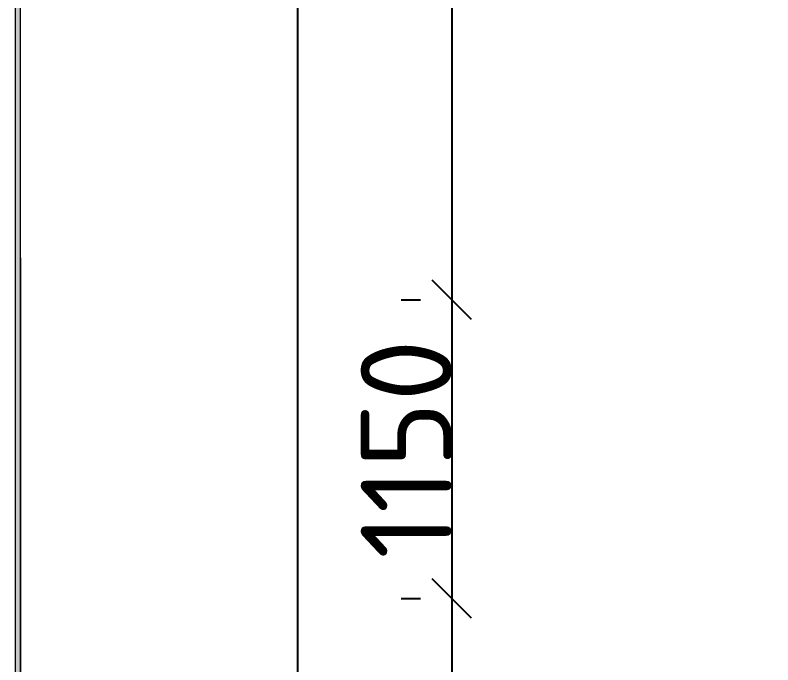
# Model space of a CAD drawing. Header units: millimetres. Extents: x -249154 to 415037, y -45458 to 354837.
# Drawn here: x 3795 to 6710, y 83147 to 85648 of the extents above; entities that cross this region are included whole.
import ezdxf

# ---------------------------------------------------------------- set-up
doc = ezdxf.new("R2010")
doc.units = ezdxf.units.MM
for name, color, linetype, lineweight in [('5.6) Перегародка WD6', 6, 'Continuous', 40), ('A-FLOR', 7, 'Continuous', 9), ('I-WALL', 7, 'Continuous', 5)]:
    doc.layers.add(name, color=color, linetype=linetype, lineweight=lineweight)
doc.layers.add('A-WALL-1', color=9, linetype='Continuous', lineweight=5, true_color=0x808080)
doc.layers.add('A-WALL-FNSH-1', color=9, linetype='Continuous', lineweight=5, true_color=0x808080)
doc.styles.add('ISOCPEUR', font='isocpeur.ttf', dxfattribs={"height": 250})
doc.styles.add('ISOCPEUR_1', font='isocpeur.ttf', dxfattribs={"height": 350})
doc.dimstyles.new('ISO-2_5_0_9К_БОЛЬШОЙ', dxfattribs={"dimscale": 304.8, "dimtxt": 248.995294, "dimasz": 0.492126, "dimexe": 0.393701, "dimexo": 0.984252, "dimgap": 0, "dimtad": 1, "dimdec": 0, "dimrnd": 10, "dimzin": 0, "dimdsep": 46, "dimtxsty": 'ISOCPEUR', "dimblk1": 'OBLIQUE', "dimblk2": 'OBLIQUE', "dimsah": 1, "dimcen": 0.09, "dimdle": 0.393701, "dimazin": 0, "dimtfac": 1, "dimtdec": 4, "dimtix": 1, "dimtmove": 0, "dimatfit": 3, "dimfxl": 1, "dimtvp": 1, "dimtolj": 1, "dimtzin": 0, "dimarcsym": 2})
doc.dimstyles.new('ISO-2_5_0_9К_БОЛЬШОЙ_1', dxfattribs={"dimscale": 304.8, "dimtxt": 248.995294, "dimasz": 0.492126, "dimexe": 0.393701, "dimexo": 0.984252, "dimgap": 0, "dimtad": 1, "dimdec": 0, "dimrnd": 10, "dimzin": 0, "dimdsep": 46, "dimtxsty": 'ISOCPEUR', "dimblk1": 'OBLIQUE', "dimblk2": 'OBLIQUE', "dimsah": 1, "dimcen": 0.09, "dimdle": 0.393701, "dimazin": 0, "dimtfac": 1, "dimtdec": 4, "dimtix": 1, "dimtmove": 2, "dimatfit": 3, "dimfxl": 1, "dimtvp": 1, "dimtolj": 1, "dimtzin": 0, "dimarcsym": 2})

# ---------------------------------------------------------------- blocks, each defined once
blk = doc.blocks.new('1floor')
at = {"layer": 'I-WALL'}
h = blk.add_hatch(dxfattribs=at)
h.set_pattern_fill('FP_191', color=256, style=0, pattern_type=2)
h.set_pattern_definition([(0, (0, 0), (243.84, 60.96), [20.117, -162.763, 20.117, -162.763, -975.36]), (0, (0, 0), (243.84, 60.96), [-365.76, 20.117, -345.643, 20.117, -162.763, -426.72]), (0, (0, 0), (243.84, 60.96), [-914.4, 20.117, -101.803, 20.117, -284.683]), (120, (91.44, 30.48), (-174.7129, 180.69163), [20.117, -162.763, 20.117, -162.763, -975.36]), (120, (91.44, 30.48), (-174.7129, 180.69163), [-365.76, 20.117, -345.643, 20.117, -162.763, -426.72]), (120, (91.44, 30.48), (-174.7129, 180.69163), [-914.4, 20.117, -101.803, 20.117, -284.683]), (240, (121.92, 152.4), (-69.1271, -241.65163), [20.117, -162.763, 20.117, -162.763, -975.36]), (240, (121.92, 152.4), (-69.1271, -241.65163), [-365.76, 20.117, -345.643, 20.117, -162.763, -426.72]), (240, (121.92, 152.4), (-69.1271, -241.65163), [-914.4, 20.117, -101.803, 20.117, -284.683])])
h.paths.add_polyline_path([(3730, 150), (3750, 150.2), (3748.5, 7693), (3730, 7693), (3730, 214.8)])
at = {"layer": 'A-FLOR'}
for p, q in [((3750, 5528.2), (3750, 7693)), ((3750, 522.7), (3750, 5527.4))]:
    blk.add_line(p, q, dxfattribs=at)
at = {"layer": 'A-WALL-1'}
blk.add_line((3730, 7693), (3730, 150), dxfattribs=at)
at = {"layer": 'A-WALL-FNSH-1'}
for p, q in [((3751, 141), (3751, 7690)), ((3750, 5528.2), (3750, 150))]:
    blk.add_line(p, q, dxfattribs=at)
blk = doc.blocks.new('_Oblique')
at = {"color": 0, "linetype": 'ByBlock', "lineweight": -2}
blk.add_line((-0.5, -0.5), (0.5, 0.5), dxfattribs=at)
blk = doc.blocks.new('*D1983')
at = {"layer": '5.6) Перегародка WD6', "color": 0, "lineweight": -2, "transparency": 16777216}
for p, q in [((5474.3, 87823), (5474.3, 84433)), ((5280.4, 87703), (5354.3, 87703)), ((5280.4, 84553), (5354.3, 84553))]:
    blk.add_line(p, q, dxfattribs=at)
at = {"layer": 'Defpoints', "color": 0, "transparency": 16777216}
for p in [(5580.4, 87703), (5474.3, 84553), (5580.4, 84553)]:
    blk.add_point(p, dxfattribs=at)
at = {"layer": '5.6) Перегародка WD6', "color": 0, "lineweight": -2, "transparency": 16777216, "xscale": 150, "yscale": 150, "zscale": 150}
for p, rotation in [((5474.3, 87703), 90), ((5474.3, 84553), 270)]:
    blk.add_blockref('_Oblique', p, dxfattribs=dict(at, rotation=rotation))
at = {"layer": '5.6) Перегародка WD6', "color": 0, "lineweight": 25, "transparency": 16777216, "insert": (5299.3, 86128), "char_height": 350, "width": 706.764, "attachment_point": 5, "rotation": 90, "style": 'ISOCPEUR_1'}
blk.add_mtext('\\A1;3150', dxfattribs=at)
blk = doc.blocks.new('*D1984')
at = {"layer": '5.6) Перегародка WD6', "color": 0, "lineweight": -2, "transparency": 16777216}
for p, q in [((5474.3, 84673), (5474.3, 83283)), ((5280.4, 84553), (5354.3, 84553)), ((5280.4, 83403), (5354.3, 83403))]:
    blk.add_line(p, q, dxfattribs=at)
at = {"layer": 'Defpoints', "color": 0, "transparency": 16777216}
for p in [(5580.4, 84553), (5474.3, 83403), (5580.4, 83403)]:
    blk.add_point(p, dxfattribs=at)
at = {"layer": '5.6) Перегародка WD6', "color": 0, "lineweight": -2, "transparency": 16777216, "xscale": 150, "yscale": 150, "zscale": 150}
for p, rotation in [((5474.3, 84553), 90), ((5474.3, 83403), 270)]:
    blk.add_blockref('_Oblique', p, dxfattribs=dict(at, rotation=rotation))
at = {"layer": '5.6) Перегародка WD6', "color": 0, "lineweight": 25, "transparency": 16777216, "insert": (5299.3, 83978), "char_height": 350, "width": 655.049, "attachment_point": 5, "rotation": 90, "style": 'ISOCPEUR_1'}
blk.add_mtext('\\A1;1150', dxfattribs=at)
blk = doc.blocks.new('*D1985')
at = {"layer": '5.6) Перегародка WD6', "color": 0, "lineweight": -2, "transparency": 16777216}
for p, q in [((5474.3, 83523), (5474.3, 81283)), ((5280.4, 83403), (5354.3, 83403)), ((6410, 81403), (5354.3, 81403))]:
    blk.add_line(p, q, dxfattribs=at)
at = {"layer": 'Defpoints', "color": 0, "transparency": 16777216}
for p in [(5580.4, 83403), (5474.3, 81403), (6710, 81403)]:
    blk.add_point(p, dxfattribs=at)
at = {"layer": '5.6) Перегародка WD6', "color": 0, "lineweight": -2, "transparency": 16777216, "xscale": 150, "yscale": 150, "zscale": 150}
for p, rotation in [((5474.3, 83403), 90), ((5474.3, 81403), 270)]:
    blk.add_blockref('_Oblique', p, dxfattribs=dict(at, rotation=rotation))
at = {"layer": '5.6) Перегародка WD6', "color": 0, "lineweight": 25, "transparency": 16777216, "insert": (5299.3, 82403), "char_height": 350, "width": 758.478, "attachment_point": 5, "rotation": 90, "style": 'ISOCPEUR_1'}
blk.add_mtext('\\A1;2000', dxfattribs=at)
blk = doc.blocks.new('*D1993')
at = {"layer": '5.6) Перегародка WD6', "color": 0, "lineweight": -2, "transparency": 16777216}
for p, q in [((4881.4, 93523), (4881.4, 81026.6)), ((4687.4, 93403), (4761.4, 93403)), ((4881.4, 66283), (4881.4, 79871.6)), ((4687.4, 66403), (4761.4, 66403))]:
    blk.add_line(p, q, dxfattribs=at)
at = {"layer": 'Defpoints', "color": 0, "transparency": 16777216}
for p in [(4987.4, 93403), (4881.4, 66403), (4987.4, 66403)]:
    blk.add_point(p, dxfattribs=at)
at = {"layer": '5.6) Перегародка WD6', "color": 0, "lineweight": -2, "transparency": 16777216, "xscale": 150, "yscale": 150, "zscale": 150}
for p, rotation in [((4881.4, 93403), 90), ((4881.4, 66403), 270)]:
    blk.add_blockref('_Oblique', p, dxfattribs=dict(at, rotation=rotation))
at = {"layer": '5.6) Перегародка WD6', "color": 0, "lineweight": 25, "transparency": 16777216, "insert": (4488.1, 79975), "char_height": 350, "width": 948.097, "attachment_point": 1, "rotation": 90, "line_spacing_factor": 1.149209, "style": 'ISOCPEUR_1'}
blk.add_mtext('\\A1;27000', dxfattribs=at)

msp = doc.modelspace()

# ---------------------------------------------------------------- block references
msp.add_blockref('1floor', (64.7, 79186.1))

# ---------------------------------------------------------------- dimensions: what is measured, and where the dimension line sits
at = {"layer": '5.6) Перегародка WD6', "color": 18, "lineweight": 25, "true_color": 0x000000}
dim = msp.add_linear_dim(base=(4881.4, 66403), p1=(4987.4, 93403), p2=(4987.4, 66403), angle=90, dimstyle='ISO-2_5_0_9К_БОЛЬШОЙ_1', override={"dimtxt": 200, "dimpost": '<>', "dimtxsty": 'ISOCPEUR_1', "dimfxl": 26999.999823}, dxfattribs=at)
dim.commit()
dim.dimension.update_dxf_attribs({"geometry": '*D1993', "text_midpoint": (4721.4, 80449.1), "dimtype": 160, "text_rotation": 90})
for base, p1, p2, override, picture, middle in [((5474.3, 84553), (5580.4, 87703), (5580.4, 84553), {"dimtxt": 200, "dimpost": '<>', "dimtxsty": 'ISOCPEUR_1', "dimfxl": 3150}, '*D1983', (5299.3, 86128)), ((5474.3, 83403), (5580.4, 84553), (5580.4, 83403), {"dimtxt": 200, "dimpost": '<>', "dimtxsty": 'ISOCPEUR_1', "dimfxl": 1150}, '*D1984', (5299.3, 83978)), ((5474.3, 81403), (5580.4, 83403), (6710, 81403), {"dimtxt": 200, "dimpost": '<>', "dimtxsty": 'ISOCPEUR_1', "dimfxl": 2296.969023}, '*D1985', (5299.3, 82403))]:
    dim = msp.add_linear_dim(base=base, p1=p1, p2=p2, angle=90, dimstyle='ISO-2_5_0_9К_БОЛЬШОЙ', override=override, dxfattribs=at)
    dim.commit()
    dim.dimension.update_dxf_attribs({"geometry": picture, "text_midpoint": middle})

doc.saveas('drawing.dxf')
